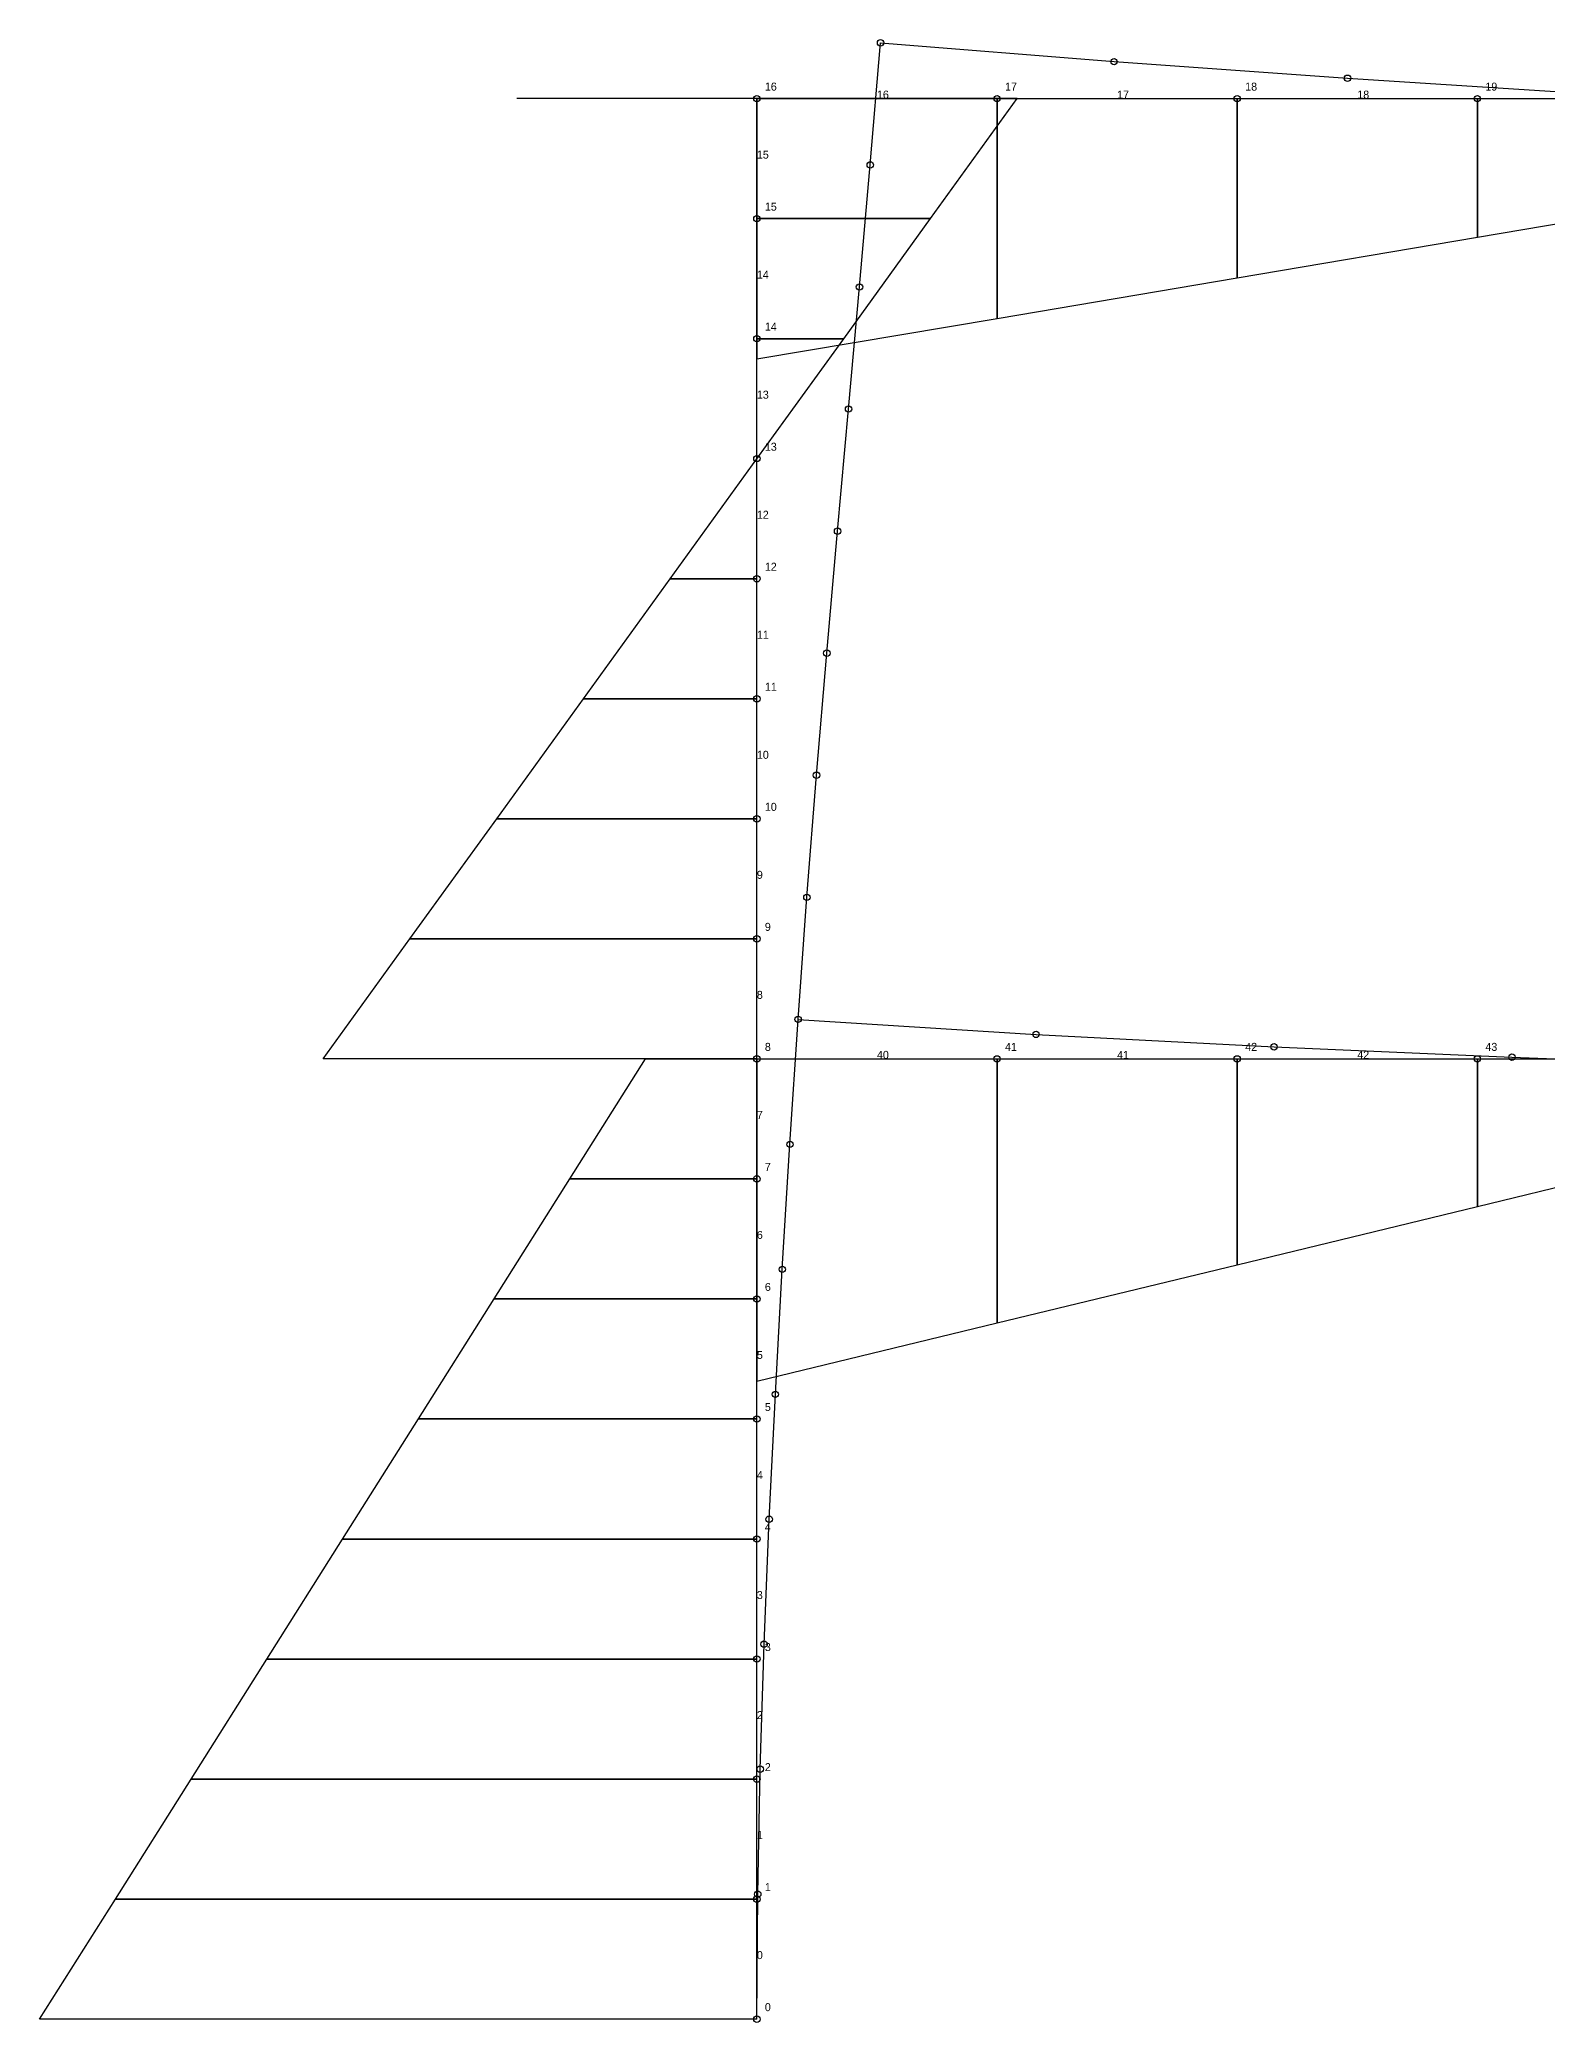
# Model space of a CAD drawing. Header units: metres. Extents: x -3 to 9.7, y 0 to 8.3.
# Drawn here: x -2.99 to 3.29, y -0.01 to 8.25 of the extents above; entities that cross this region are included whole.
import ezdxf

# ---------------------------------------------------------------- set-up
doc = ezdxf.new("R2010")
doc.units = ezdxf.units.M

msp = doc.modelspace()

# ---------------------------------------------------------------- linework, layer by layer
at = {"layer": 'BMD', "color": 4}
for p, q in [((1.0843, 8), (0, 8)), ((0, 8), (0, 6.9157)), ((0.723, 7.5), (1.0843, 8)), ((1, 7.0847), (1, 8)), ((1, 8), (1, 7.0847)), ((2, 7.2537), (2, 8)), ((2, 8), (2, 7.2537)), ((3, 7.4226), (3, 8)), ((3, 8), (3, 7.4226)), ((3, 7.4226), (4, 7.5916)), ((0.723, 7.5), (0, 7.5)), ((0, 7.5), (0.723, 7.5)), ((0.3618, 7), (0.723, 7.5)), ((2, 7.2537), (3, 7.4226)), ((1, 7.0847), (2, 7.2537)), ((0, 6.9157), (1, 7.0847)), ((0.3618, 7), (0, 7)), ((0, 7), (0.3618, 7)), ((0.0005, 6.5), (0.3618, 7)), ((-0.3608, 6), (0.0005, 6.5)), ((0.0005, 6.5), (0, 6.5)), ((0, 6.5), (0.0005, 6.5)), ((-0.7221, 5.5), (-0.3608, 6)), ((-0.3608, 6), (0, 6)), ((0, 6), (-0.3608, 6)), ((-1.0833, 5), (-0.7221, 5.5)), ((-0.7221, 5.5), (0, 5.5)), ((0, 5.5), (-0.7221, 5.5)), ((-1.4446, 4.5), (-1.0833, 5)), ((-1.0833, 5), (0, 5)), ((0, 5), (-1.0833, 5)), ((-1.8059, 4), (-1.4446, 4.5)), ((-1.4446, 4.5), (0, 4.5)), ((0, 4.5), (-1.4446, 4.5)), ((0, 4), (-1.8059, 4)), ((-0.7785, 3.5), (-0.4632, 4)), ((-0.4632, 4), (0, 4)), ((0, 4), (0, 2.6573)), ((1, 2.9), (1, 4)), ((1, 4), (1, 2.9)), ((2, 3.1428), (2, 4)), ((2, 4), (2, 3.1428)), ((3, 3.3856), (3, 4)), ((3, 4), (3, 3.3856)), ((3, 3.3856), (4, 3.6283)), ((-1.0939, 3), (-0.7785, 3.5)), ((-0.7785, 3.5), (0, 3.5)), ((0, 3.5), (-0.7785, 3.5)), ((2, 3.1428), (3, 3.3856)), ((1, 2.9), (2, 3.1428)), ((-1.4093, 2.5), (-1.0939, 3)), ((-1.0939, 3), (0, 3)), ((0, 3), (-1.0939, 3)), ((0, 2.6573), (1, 2.9)), ((-1.7247, 2), (-1.4093, 2.5)), ((-1.4093, 2.5), (0, 2.5)), ((0, 2.5), (-1.4093, 2.5)), ((-2.0401, 1.5), (-1.7247, 2)), ((-1.7247, 2), (0, 2)), ((0, 2), (-1.7247, 2)), ((-2.3555, 1), (-2.0401, 1.5)), ((-2.0401, 1.5), (0, 1.5)), ((0, 1.5), (-2.0401, 1.5)), ((-2.6709, 0.5), (-2.3555, 1)), ((-2.3555, 1), (0, 1)), ((0, 1), (-2.3555, 1)), ((-2.9863, 0), (-2.6709, 0.5)), ((-2.6709, 0.5), (0, 0.5)), ((0, 0.5), (-2.6709, 0.5)), ((0, 0), (-2.9863, 0))]:
    msp.add_line(p, q, dxfattribs=at)
at = {"layer": 'Deflected', "color": 1}
for p, q in [((0.4721, 7.7238), (0.515, 8.2323)), ((0.515, 8.2323), (1.4872, 8.154)), ((1.4872, 8.154), (2.4595, 8.0849)), ((2.4595, 8.0849), (3.4317, 8.0232)), ((0.4273, 7.2154), (0.4721, 7.7238)), ((0.3817, 6.7069), (0.4273, 7.2154)), ((0.3361, 6.1985), (0.3817, 6.7069)), ((0.2914, 5.69), (0.3361, 6.1985)), ((0.2484, 5.1816), (0.2914, 5.69)), ((0.2082, 4.6731), (0.2484, 5.1816)), ((0.1716, 4.1647), (0.2082, 4.6731)), ((0.1378, 3.6441), (0.1716, 4.1647)), ((0.1716, 4.1647), (1.1624, 4.102)), ((1.1624, 4.102), (2.1533, 4.0503)), ((2.1533, 4.0503), (3.1441, 4.0072)), ((3.1441, 4.0072), (4.1349, 3.9703)), ((0.106, 3.1235), (0.1378, 3.6441)), ((0.0769, 2.6029), (0.106, 3.1235)), ((0.0513, 2.0823), (0.0769, 2.6029)), ((0.03, 1.5618), (0.0513, 2.0823)), ((0.0139, 1.0412), (0.03, 1.5618)), ((0.0036, 0.5206), (0.0139, 1.0412)), ((0, 0), (0.0036, 0.5206))]:
    msp.add_line(p, q, dxfattribs=at)
for centre in [(0.515, 8.2323), (1.4872, 8.154), (2.4595, 8.0849), (0.4721, 7.7238), (0.4273, 7.2154), (0.3817, 6.7069), (0.3361, 6.1985), (0.2914, 5.69), (0.2484, 5.1816), (0.2082, 4.6731), (0.1716, 4.1647), (1.1624, 4.102), (2.1533, 4.0503), (3.1441, 4.0072), (0.1378, 3.6441), (0.106, 3.1235), (0.0769, 2.6029), (0.0513, 2.0823), (0.03, 1.5618), (0.0139, 1.0412), (0.0036, 0.5206), (0, 0)]:
    msp.add_circle(centre, 0.0133, dxfattribs=at)
at = {"layer": 'Information', "color": 1}
msp.add_line((0, 8), (-1, 8), dxfattribs=at)
at = {"layer": 'Undeflected', "color": 0}
for p, q in [((0, 7.5), (0, 8)), ((0, 8), (1, 8)), ((1, 8), (2, 8)), ((2, 8), (3, 8)), ((3, 8), (4, 8)), ((0, 7), (0, 7.5)), ((0, 6.5), (0, 7)), ((0, 6), (0, 6.5)), ((0, 5.5), (0, 6)), ((0, 5), (0, 5.5)), ((0, 4.5), (0, 5)), ((0, 4), (0, 4.5)), ((0, 3.5), (0, 4)), ((0, 4), (1, 4)), ((1, 4), (2, 4)), ((2, 4), (3, 4)), ((3, 4), (4, 4)), ((0, 3), (0, 3.5)), ((0, 2.5), (0, 3)), ((0, 2), (0, 2.5)), ((0, 1.5), (0, 2)), ((0, 1), (0, 1.5)), ((0, 0.5), (0, 1)), ((0, 0), (0, 0.5))]:
    msp.add_line(p, q, dxfattribs=at)
for centre in [(0, 8), (1, 8), (2, 8), (3, 8), (0, 7.5), (0, 7), (0, 6.5), (0, 6), (0, 5.5), (0, 5), (0, 4.5), (0, 4), (1, 4), (2, 4), (3, 4), (0, 3.5), (0, 3), (0, 2.5), (0, 2), (0, 1.5), (0, 1), (0, 0.5), (0, 0)]:
    msp.add_circle(centre, 0.0133, dxfattribs=at)

# ---------------------------------------------------------------- texts
at = {"layer": 'Information', "color": 5}
for s, height, p in [('16', 0.03333, (0.0333, 8.0333)), ('17', 0.03333, (1.0333, 8.0333)), ('18', 0.03333, (2.0333, 8.0333)), ('19', 0.03333, (3.0333, 8.0333)), ('15', 0.03333, (0.0333, 7.5333)), ('14', 0.03333, (0.0333, 7.0333)), ('13', 0.03333, (0.0333, 6.5333)), ('12', 0.03333, (0.0333, 6.0333)), ('11', 0.03333, (0.0333, 5.5333)), ('10', 0.03333, (0.0333, 5.0333)), ('9', 0.0333, (0.0333, 4.5333)), ('8', 0.0333, (0.0333, 4.0333)), ('41', 0.03333, (1.0333, 4.0333)), ('42', 0.03333, (2.0333, 4.0333)), ('43', 0.03333, (3.0333, 4.0333)), ('7', 0.0333, (0.0333, 3.5333)), ('6', 0.0333, (0.0333, 3.0333)), ('5', 0.0333, (0.0333, 2.5333)), ('4', 0.0333, (0.0333, 2.0333)), ('3', 0.0333, (0.0333, 1.5333)), ('2', 0.0333, (0.0333, 1.0333)), ('1', 0.0333, (0.0333, 0.5333)), ('0', 0.0333, (0.0333, 0.0333))]:
    msp.add_text(s, height=height, dxfattribs=at).set_placement(p)
at = {"layer": 'Information', "color": 0}
for s, height, p in [('16', 0.03333, (0.5, 8)), ('17', 0.03333, (1.5, 8)), ('18', 0.03333, (2.5, 8)), ('15', 0.03333, (0, 7.75)), ('14', 0.03333, (0, 7.25)), ('13', 0.03333, (0, 6.75)), ('12', 0.03333, (0, 6.25)), ('11', 0.03333, (0, 5.75)), ('10', 0.03333, (0, 5.25)), ('9', 0.0333, (0, 4.75)), ('8', 0.0333, (0, 4.25)), ('40', 0.03333, (0.5, 4)), ('41', 0.03333, (1.5, 4)), ('42', 0.03333, (2.5, 4)), ('7', 0.0333, (0, 3.75)), ('6', 0.0333, (0, 3.25)), ('5', 0.0333, (0, 2.75)), ('4', 0.0333, (0, 2.25)), ('3', 0.0333, (0, 1.75)), ('2', 0.0333, (0, 1.25)), ('1', 0.0333, (0, 0.75)), ('0', 0.0333, (0, 0.25))]:
    msp.add_text(s, height=height, dxfattribs=at).set_placement(p)

doc.saveas('drawing.dxf')
